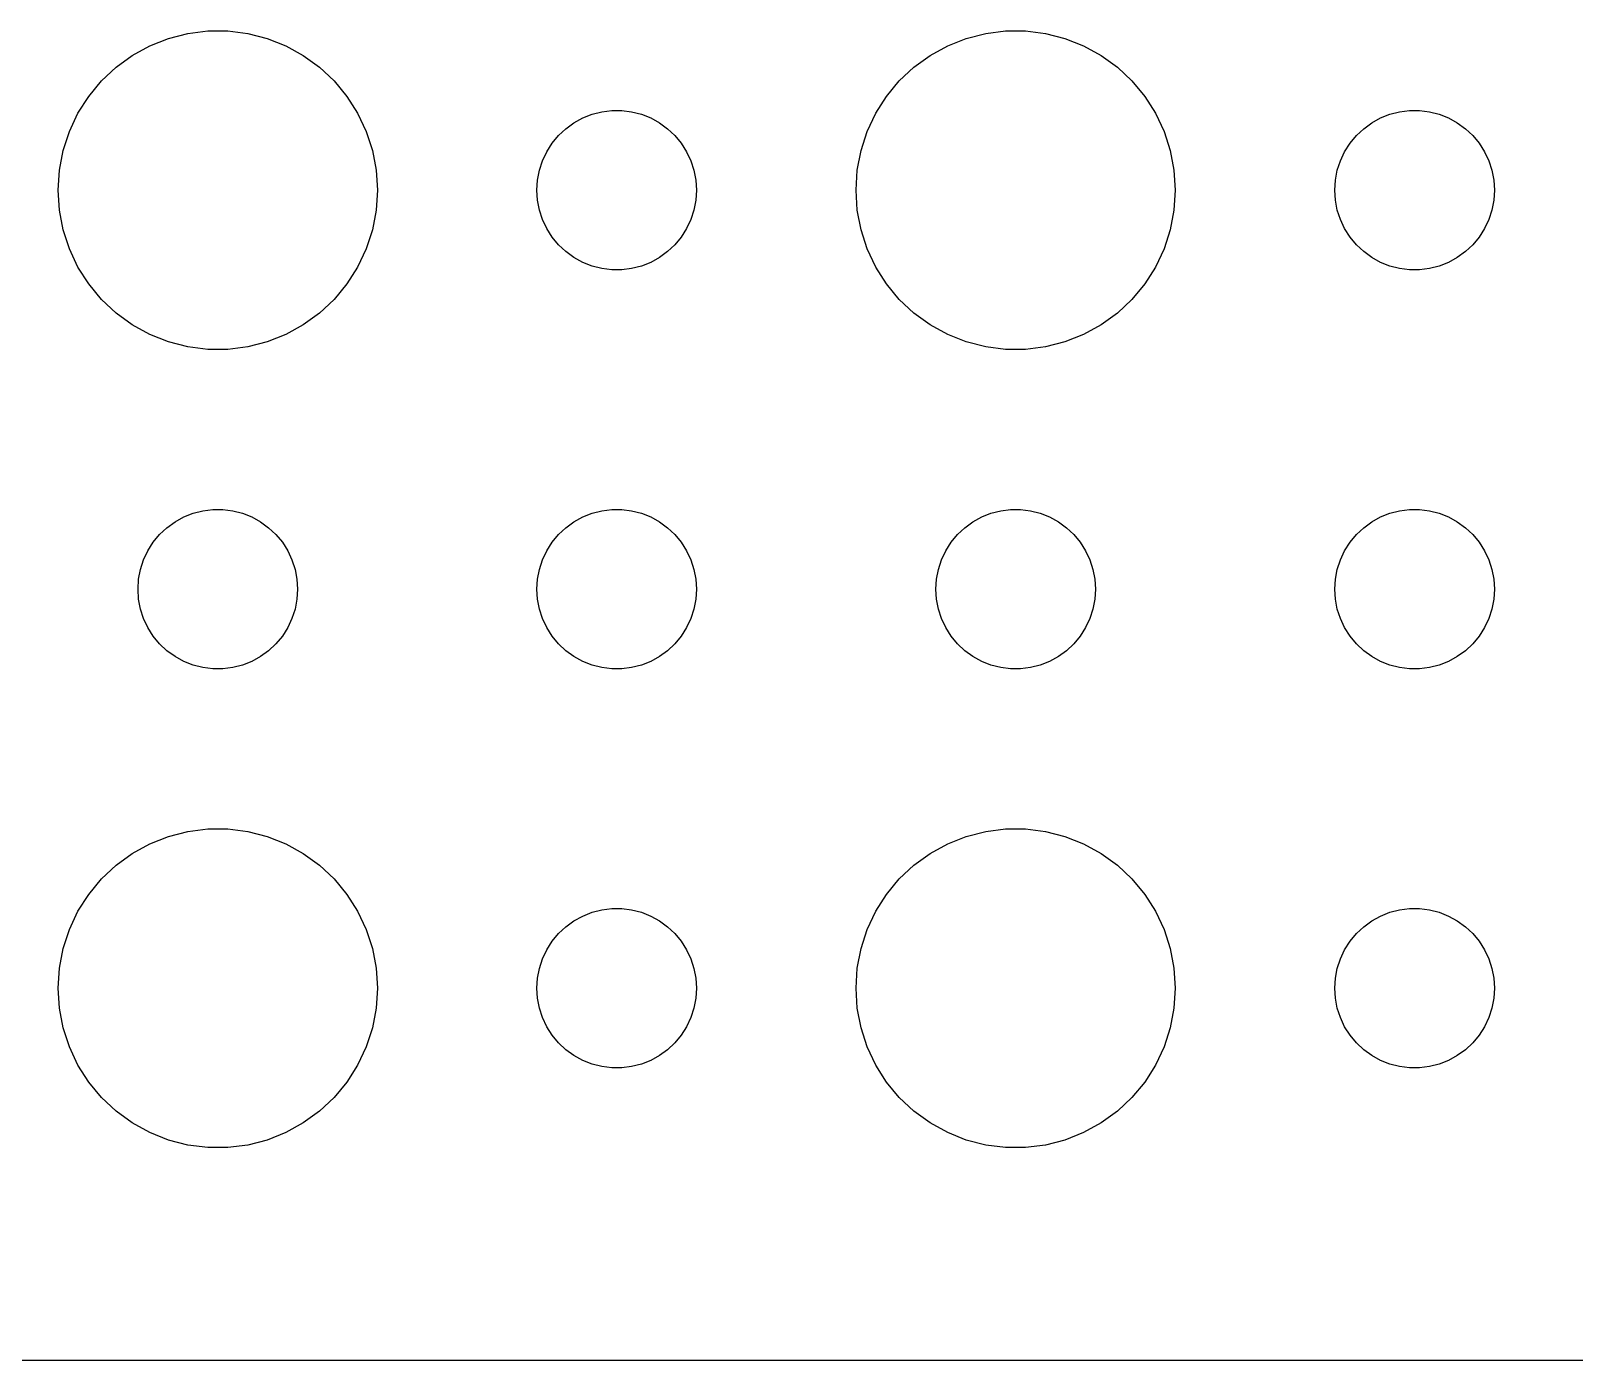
# Model space of a CAD drawing. Header units: metres. Extents: x -112 to 112, y -97 to 97.
# Drawn here: x -33.51 to -4.5, y -96.99 to -72.01 of the extents above; entities that cross this region are included whole.
import ezdxf

# ---------------------------------------------------------------- set-up
doc = ezdxf.new("R2010")
doc.units = ezdxf.units.M

msp = doc.modelspace()

# ---------------------------------------------------------------- linework, layer by layer
for p, q in [((-31.2773, -72.2855), (-30.927, -72.1468)), ((-30.927, -72.1468), (-30.5621, -72.0531)), ((-30.5621, -72.0531), (-30.1884, -72.0059)), ((-30.1884, -72.0059), (-29.8116, -72.0059)), ((-29.8116, -72.0059), (-29.4379, -72.0531)), ((-29.4379, -72.0531), (-29.0729, -72.1468)), ((-29.0729, -72.1468), (-28.7227, -72.2855)), ((-16.2773, -72.2855), (-15.927, -72.1468)), ((-15.927, -72.1468), (-15.5621, -72.0531)), ((-15.5621, -72.0531), (-15.1884, -72.0059)), ((-15.1884, -72.0059), (-14.8116, -72.0059)), ((-14.8116, -72.0059), (-14.4379, -72.0531)), ((-14.4379, -72.0531), (-14.0729, -72.1468)), ((-14.0729, -72.1468), (-13.7227, -72.2855)), ((-31.9123, -72.6885), (-31.6075, -72.467)), ((-31.6075, -72.467), (-31.2773, -72.2855)), ((-28.7227, -72.2855), (-28.3925, -72.467)), ((-28.3925, -72.467), (-28.0877, -72.6885)), ((-16.9123, -72.6885), (-16.6075, -72.467)), ((-16.6075, -72.467), (-16.2773, -72.2855)), ((-13.7227, -72.2855), (-13.3925, -72.467)), ((-13.3925, -72.467), (-13.0877, -72.6885)), ((-32.1869, -72.9464), (-31.9123, -72.6885)), ((-28.0877, -72.6885), (-27.8131, -72.9464)), ((-17.1869, -72.9464), (-16.9123, -72.6885)), ((-13.0877, -72.6885), (-12.8131, -72.9464)), ((-32.427, -73.2366), (-32.1869, -72.9464)), ((-27.8131, -72.9464), (-27.5729, -73.2366)), ((-17.427, -73.2366), (-17.1869, -72.9464)), ((-12.8131, -72.9464), (-12.5729, -73.2366)), ((-32.6289, -73.5547), (-32.427, -73.2366)), ((-27.5729, -73.2366), (-27.3711, -73.5547)), ((-17.6289, -73.5547), (-17.427, -73.2366)), ((-12.5729, -73.2366), (-12.3711, -73.5547)), ((-32.7893, -73.8956), (-32.6289, -73.5547)), ((-27.3711, -73.5547), (-27.2107, -73.8956)), ((-23.3037, -73.7335), (-23.1387, -73.6428)), ((-23.1387, -73.6428), (-22.9635, -73.5734)), ((-22.9635, -73.5734), (-22.7811, -73.5266)), ((-22.7811, -73.5266), (-22.5942, -73.503)), ((-22.5942, -73.503), (-22.4058, -73.503)), ((-22.4058, -73.503), (-22.2189, -73.5266)), ((-22.2189, -73.5266), (-22.0365, -73.5734)), ((-22.0365, -73.5734), (-21.8613, -73.6428)), ((-21.8613, -73.6428), (-21.6963, -73.7335)), ((-17.7893, -73.8956), (-17.6289, -73.5547)), ((-12.3711, -73.5547), (-12.2107, -73.8956)), ((-8.30373, -73.7335), (-8.13866, -73.6428)), ((-8.13866, -73.6428), (-7.96352, -73.5734)), ((-7.96352, -73.5734), (-7.78107, -73.5266)), ((-7.78107, -73.5266), (-7.59418, -73.503)), ((-7.59418, -73.503), (-7.40581, -73.503)), ((-7.40581, -73.503), (-7.21892, -73.5266)), ((-7.21892, -73.5266), (-7.03647, -73.5734)), ((-7.03647, -73.5734), (-6.86133, -73.6428)), ((-6.86133, -73.6428), (-6.69626, -73.7335)), ((-32.9057, -74.2539), (-32.7893, -73.8956)), ((-27.2107, -73.8956), (-27.0942, -74.2539)), ((-23.7135, -74.1183), (-23.5934, -73.9732)), ((-23.5934, -73.9732), (-23.4561, -73.8442)), ((-23.4561, -73.8442), (-23.3037, -73.7335)), ((-21.6963, -73.7335), (-21.5439, -73.8442)), ((-21.5439, -73.8442), (-21.4065, -73.9732)), ((-21.4065, -73.9732), (-21.2865, -74.1183)), ((-17.9057, -74.2539), (-17.7893, -73.8956)), ((-12.2107, -73.8956), (-12.0942, -74.2539)), ((-8.71352, -74.1183), (-8.59344, -73.9732)), ((-8.59344, -73.9732), (-8.45613, -73.8442)), ((-8.45613, -73.8442), (-8.30373, -73.7335)), ((-6.69626, -73.7335), (-6.54385, -73.8442)), ((-6.54385, -73.8442), (-6.40654, -73.9732)), ((-6.40654, -73.9732), (-6.28647, -74.1183)), ((-32.9763, -74.624), (-32.9057, -74.2539)), ((-27.0942, -74.2539), (-27.0237, -74.624)), ((-23.8145, -74.2774), (-23.7135, -74.1183)), ((-21.2865, -74.1183), (-21.1855, -74.2774)), ((-17.9763, -74.624), (-17.9057, -74.2539)), ((-12.0942, -74.2539), (-12.0237, -74.624)), ((-8.81445, -74.2774), (-8.71352, -74.1183)), ((-6.28647, -74.1183), (-6.18553, -74.2774)), ((-23.9529, -74.627), (-23.8947, -74.4478)), ((-23.8947, -74.4478), (-23.8145, -74.2774)), ((-21.1855, -74.2774), (-21.1053, -74.4478)), ((-21.1053, -74.4478), (-21.0471, -74.627)), ((-8.95287, -74.627), (-8.89465, -74.4478)), ((-8.89465, -74.4478), (-8.81445, -74.2774)), ((-6.18553, -74.2774), (-6.10533, -74.4478)), ((-6.10533, -74.4478), (-6.04712, -74.627)), ((-33, -75), (-32.9763, -74.624)), ((-27.0237, -74.624), (-27, -75)), ((-24, -75), (-23.9882, -74.812)), ((-23.9882, -74.812), (-23.9529, -74.627)), ((-21.0471, -74.627), (-21.0118, -74.812)), ((-21.0118, -74.812), (-21, -75)), ((-18, -75), (-17.9763, -74.624)), ((-12.0237, -74.624), (-12, -75)), ((-9, -75), (-8.98816, -74.812)), ((-8.98816, -74.812), (-8.95287, -74.627)), ((-6.04712, -74.627), (-6.01183, -74.812)), ((-6.01183, -74.812), (-6, -75)), ((-32.9763, -75.376), (-33, -75)), ((-27, -75), (-27.0237, -75.376)), ((-23.9882, -75.188), (-24, -75)), ((-21, -75), (-21.0118, -75.188)), ((-17.9763, -75.376), (-18, -75)), ((-12, -75), (-12.0237, -75.376)), ((-8.98816, -75.188), (-9, -75)), ((-6, -75), (-6.01183, -75.188)), ((-32.9057, -75.7461), (-32.9763, -75.376)), ((-27.0237, -75.376), (-27.0942, -75.7461)), ((-23.9529, -75.373), (-23.9882, -75.188)), ((-23.8947, -75.5522), (-23.9529, -75.373)), ((-21.0471, -75.373), (-21.1053, -75.5522)), ((-21.0118, -75.188), (-21.0471, -75.373)), ((-17.9057, -75.7461), (-17.9763, -75.376)), ((-12.0237, -75.376), (-12.0942, -75.7461)), ((-8.95287, -75.373), (-8.98816, -75.188)), ((-8.89465, -75.5522), (-8.95287, -75.373)), ((-6.04712, -75.373), (-6.10533, -75.5522)), ((-6.01183, -75.188), (-6.04712, -75.373)), ((-23.8145, -75.7226), (-23.8947, -75.5522)), ((-23.7135, -75.8817), (-23.8145, -75.7226)), ((-21.1855, -75.7226), (-21.2865, -75.8817)), ((-21.1053, -75.5522), (-21.1855, -75.7226)), ((-8.81445, -75.7226), (-8.89465, -75.5522)), ((-8.71352, -75.8817), (-8.81445, -75.7226)), ((-6.18553, -75.7226), (-6.28647, -75.8817)), ((-6.10533, -75.5522), (-6.18553, -75.7226)), ((-32.7893, -76.1044), (-32.9057, -75.7461)), ((-27.0942, -75.7461), (-27.2107, -76.1044)), ((-23.5934, -76.0268), (-23.7135, -75.8817)), ((-21.2865, -75.8817), (-21.4065, -76.0268)), ((-17.7893, -76.1044), (-17.9057, -75.7461)), ((-12.0942, -75.7461), (-12.2107, -76.1044)), ((-8.59344, -76.0268), (-8.71352, -75.8817)), ((-6.28647, -75.8817), (-6.40654, -76.0268)), ((-32.6289, -76.4453), (-32.7893, -76.1044)), ((-27.2107, -76.1044), (-27.3711, -76.4453)), ((-23.4561, -76.1558), (-23.5934, -76.0268)), ((-23.3037, -76.2665), (-23.4561, -76.1558)), ((-23.1387, -76.3572), (-23.3037, -76.2665)), ((-21.6963, -76.2665), (-21.8613, -76.3572)), ((-21.5439, -76.1558), (-21.6963, -76.2665)), ((-21.4065, -76.0268), (-21.5439, -76.1558)), ((-17.6289, -76.4453), (-17.7893, -76.1044)), ((-12.2107, -76.1044), (-12.3711, -76.4453)), ((-8.45613, -76.1558), (-8.59344, -76.0268)), ((-8.30373, -76.2665), (-8.45613, -76.1558)), ((-8.13866, -76.3572), (-8.30373, -76.2665)), ((-6.69626, -76.2665), (-6.86133, -76.3572)), ((-6.54385, -76.1558), (-6.69626, -76.2665)), ((-6.40654, -76.0268), (-6.54385, -76.1558)), ((-32.427, -76.7634), (-32.6289, -76.4453)), ((-27.3711, -76.4453), (-27.5729, -76.7634)), ((-22.9635, -76.4266), (-23.1387, -76.3572)), ((-22.7811, -76.4734), (-22.9635, -76.4266)), ((-22.5942, -76.497), (-22.7811, -76.4734)), ((-22.4058, -76.497), (-22.5942, -76.497)), ((-22.2189, -76.4734), (-22.4058, -76.497)), ((-22.0365, -76.4266), (-22.2189, -76.4734)), ((-21.8613, -76.3572), (-22.0365, -76.4266)), ((-17.427, -76.7634), (-17.6289, -76.4453)), ((-12.3711, -76.4453), (-12.5729, -76.7634)), ((-7.96352, -76.4266), (-8.13866, -76.3572)), ((-7.78107, -76.4734), (-7.96352, -76.4266)), ((-7.59418, -76.497), (-7.78107, -76.4734)), ((-7.40581, -76.497), (-7.59418, -76.497)), ((-7.21892, -76.4734), (-7.40581, -76.497)), ((-7.03647, -76.4266), (-7.21892, -76.4734)), ((-6.86133, -76.3572), (-7.03647, -76.4266)), ((-32.1869, -77.0536), (-32.427, -76.7634)), ((-27.5729, -76.7634), (-27.8131, -77.0536)), ((-17.1869, -77.0536), (-17.427, -76.7634)), ((-12.5729, -76.7634), (-12.8131, -77.0536)), ((-31.9123, -77.3115), (-32.1869, -77.0536)), ((-27.8131, -77.0536), (-28.0877, -77.3115)), ((-16.9123, -77.3115), (-17.1869, -77.0536)), ((-12.8131, -77.0536), (-13.0877, -77.3115)), ((-31.6075, -77.533), (-31.9123, -77.3115)), ((-28.0877, -77.3115), (-28.3925, -77.533)), ((-16.6075, -77.533), (-16.9123, -77.3115)), ((-13.0877, -77.3115), (-13.3925, -77.533)), ((-31.2773, -77.7145), (-31.6075, -77.533)), ((-30.927, -77.8532), (-31.2773, -77.7145)), ((-28.7227, -77.7145), (-29.0729, -77.8532)), ((-28.3925, -77.533), (-28.7227, -77.7145)), ((-16.2773, -77.7145), (-16.6075, -77.533)), ((-15.927, -77.8532), (-16.2773, -77.7145)), ((-13.7227, -77.7145), (-14.0729, -77.8532)), ((-13.3925, -77.533), (-13.7227, -77.7145)), ((-30.5621, -77.9469), (-30.927, -77.8532)), ((-30.1884, -77.9941), (-30.5621, -77.9469)), ((-29.8116, -77.9941), (-30.1884, -77.9941)), ((-29.4379, -77.9469), (-29.8116, -77.9941)), ((-29.0729, -77.8532), (-29.4379, -77.9469)), ((-15.5621, -77.9469), (-15.927, -77.8532)), ((-15.1884, -77.9941), (-15.5621, -77.9469)), ((-14.8116, -77.9941), (-15.1884, -77.9941)), ((-14.4379, -77.9469), (-14.8116, -77.9941)), ((-14.0729, -77.8532), (-14.4379, -77.9469)), ((-30.9561, -81.3442), (-30.8037, -81.2335)), ((-30.8037, -81.2335), (-30.6387, -81.1428)), ((-30.6387, -81.1428), (-30.4635, -81.0734)), ((-30.4635, -81.0734), (-30.2811, -81.0266)), ((-30.2811, -81.0266), (-30.0942, -81.003)), ((-30.0942, -81.003), (-29.9058, -81.003)), ((-29.9058, -81.003), (-29.7189, -81.0266)), ((-29.7189, -81.0266), (-29.5365, -81.0734)), ((-29.5365, -81.0734), (-29.3613, -81.1428)), ((-29.3613, -81.1428), (-29.1963, -81.2335)), ((-29.1963, -81.2335), (-29.0439, -81.3442)), ((-23.4561, -81.3442), (-23.3037, -81.2335)), ((-23.3037, -81.2335), (-23.1387, -81.1428)), ((-23.1387, -81.1428), (-22.9635, -81.0734)), ((-22.9635, -81.0734), (-22.7811, -81.0266)), ((-22.7811, -81.0266), (-22.5942, -81.003)), ((-22.5942, -81.003), (-22.4058, -81.003)), ((-22.4058, -81.003), (-22.2189, -81.0266)), ((-22.2189, -81.0266), (-22.0365, -81.0734)), ((-22.0365, -81.0734), (-21.8613, -81.1428)), ((-21.8613, -81.1428), (-21.6963, -81.2335)), ((-21.6963, -81.2335), (-21.5439, -81.3442)), ((-15.9561, -81.3442), (-15.8037, -81.2335)), ((-15.8037, -81.2335), (-15.6387, -81.1428)), ((-15.6387, -81.1428), (-15.4635, -81.0734)), ((-15.4635, -81.0734), (-15.2811, -81.0266)), ((-15.2811, -81.0266), (-15.0942, -81.003)), ((-15.0942, -81.003), (-14.9058, -81.003)), ((-14.9058, -81.003), (-14.7189, -81.0266)), ((-14.7189, -81.0266), (-14.5365, -81.0734)), ((-14.5365, -81.0734), (-14.3613, -81.1428)), ((-14.3613, -81.1428), (-14.1963, -81.2335)), ((-14.1963, -81.2335), (-14.0439, -81.3442)), ((-8.45613, -81.3442), (-8.30373, -81.2335)), ((-8.30373, -81.2335), (-8.13866, -81.1428)), ((-8.13866, -81.1428), (-7.96352, -81.0734)), ((-7.96352, -81.0734), (-7.78107, -81.0266)), ((-7.78107, -81.0266), (-7.59418, -81.003)), ((-7.59418, -81.003), (-7.40581, -81.003)), ((-7.40581, -81.003), (-7.21892, -81.0266)), ((-7.21892, -81.0266), (-7.03647, -81.0734)), ((-7.03647, -81.0734), (-6.86133, -81.1428)), ((-6.86133, -81.1428), (-6.69626, -81.2335)), ((-6.69626, -81.2335), (-6.54385, -81.3442)), ((-31.2135, -81.6183), (-31.0934, -81.4732)), ((-31.0934, -81.4732), (-30.9561, -81.3442)), ((-29.0439, -81.3442), (-28.9065, -81.4732)), ((-28.9065, -81.4732), (-28.7865, -81.6183)), ((-23.7135, -81.6183), (-23.5934, -81.4732)), ((-23.5934, -81.4732), (-23.4561, -81.3442)), ((-21.5439, -81.3442), (-21.4065, -81.4732)), ((-21.4065, -81.4732), (-21.2865, -81.6183)), ((-16.2135, -81.6183), (-16.0934, -81.4732)), ((-16.0934, -81.4732), (-15.9561, -81.3442)), ((-14.0439, -81.3442), (-13.9065, -81.4732)), ((-13.9065, -81.4732), (-13.7865, -81.6183)), ((-8.71352, -81.6183), (-8.59344, -81.4732)), ((-8.59344, -81.4732), (-8.45613, -81.3442)), ((-6.54385, -81.3442), (-6.40654, -81.4732)), ((-6.40654, -81.4732), (-6.28647, -81.6183)), ((-31.3947, -81.9478), (-31.3145, -81.7774)), ((-31.3145, -81.7774), (-31.2135, -81.6183)), ((-28.7865, -81.6183), (-28.6855, -81.7774)), ((-28.6855, -81.7774), (-28.6053, -81.9478)), ((-23.8947, -81.9478), (-23.8145, -81.7774)), ((-23.8145, -81.7774), (-23.7135, -81.6183)), ((-21.2865, -81.6183), (-21.1855, -81.7774)), ((-21.1855, -81.7774), (-21.1053, -81.9478)), ((-16.3947, -81.9478), (-16.3145, -81.7774)), ((-16.3145, -81.7774), (-16.2135, -81.6183)), ((-13.7865, -81.6183), (-13.6855, -81.7774)), ((-13.6855, -81.7774), (-13.6053, -81.9478)), ((-8.89465, -81.9478), (-8.81445, -81.7774)), ((-8.81445, -81.7774), (-8.71352, -81.6183)), ((-6.28647, -81.6183), (-6.18553, -81.7774)), ((-6.18553, -81.7774), (-6.10533, -81.9478)), ((-31.4529, -82.127), (-31.3947, -81.9478)), ((-28.6053, -81.9478), (-28.5471, -82.127)), ((-23.9529, -82.127), (-23.8947, -81.9478)), ((-21.1053, -81.9478), (-21.0471, -82.127)), ((-16.4529, -82.127), (-16.3947, -81.9478)), ((-13.6053, -81.9478), (-13.5471, -82.127)), ((-8.95287, -82.127), (-8.89465, -81.9478)), ((-6.10533, -81.9478), (-6.04712, -82.127)), ((-31.5, -82.5), (-31.4882, -82.312)), ((-31.4882, -82.312), (-31.4529, -82.127)), ((-28.5471, -82.127), (-28.5118, -82.312)), ((-28.5118, -82.312), (-28.5, -82.5)), ((-24, -82.5), (-23.9882, -82.312)), ((-23.9882, -82.312), (-23.9529, -82.127)), ((-21.0471, -82.127), (-21.0118, -82.312)), ((-21.0118, -82.312), (-21, -82.5)), ((-16.5, -82.5), (-16.4882, -82.312)), ((-16.4882, -82.312), (-16.4529, -82.127)), ((-13.5471, -82.127), (-13.5118, -82.312)), ((-13.5118, -82.312), (-13.5, -82.5)), ((-9, -82.5), (-8.98816, -82.312)), ((-8.98816, -82.312), (-8.95287, -82.127)), ((-6.04712, -82.127), (-6.01183, -82.312)), ((-6.01183, -82.312), (-6, -82.5)), ((-31.4882, -82.688), (-31.5, -82.5)), ((-31.4529, -82.873), (-31.4882, -82.688)), ((-28.5118, -82.688), (-28.5471, -82.873)), ((-28.5, -82.5), (-28.5118, -82.688)), ((-23.9882, -82.688), (-24, -82.5)), ((-23.9529, -82.873), (-23.9882, -82.688)), ((-21.0118, -82.688), (-21.0471, -82.873)), ((-21, -82.5), (-21.0118, -82.688)), ((-16.4882, -82.688), (-16.5, -82.5)), ((-16.4529, -82.873), (-16.4882, -82.688)), ((-13.5118, -82.688), (-13.5471, -82.873)), ((-13.5, -82.5), (-13.5118, -82.688)), ((-8.98816, -82.688), (-9, -82.5)), ((-8.95287, -82.873), (-8.98816, -82.688)), ((-6.01183, -82.688), (-6.04712, -82.873)), ((-6, -82.5), (-6.01183, -82.688)), ((-31.3947, -83.0522), (-31.4529, -82.873)), ((-28.5471, -82.873), (-28.6053, -83.0522)), ((-23.8947, -83.0522), (-23.9529, -82.873)), ((-21.0471, -82.873), (-21.1053, -83.0522)), ((-16.3947, -83.0522), (-16.4529, -82.873)), ((-13.5471, -82.873), (-13.6053, -83.0522)), ((-8.89465, -83.0522), (-8.95287, -82.873)), ((-6.04712, -82.873), (-6.10533, -83.0522)), ((-31.3145, -83.2226), (-31.3947, -83.0522)), ((-31.2135, -83.3817), (-31.3145, -83.2226)), ((-28.6855, -83.2226), (-28.7865, -83.3817)), ((-28.6053, -83.0522), (-28.6855, -83.2226)), ((-23.8145, -83.2226), (-23.8947, -83.0522)), ((-23.7135, -83.3817), (-23.8145, -83.2226)), ((-21.1855, -83.2226), (-21.2865, -83.3817)), ((-21.1053, -83.0522), (-21.1855, -83.2226)), ((-16.3145, -83.2226), (-16.3947, -83.0522)), ((-16.2135, -83.3817), (-16.3145, -83.2226)), ((-13.6855, -83.2226), (-13.7865, -83.3817)), ((-13.6053, -83.0522), (-13.6855, -83.2226)), ((-8.81445, -83.2226), (-8.89465, -83.0522)), ((-8.71352, -83.3817), (-8.81445, -83.2226)), ((-6.18553, -83.2226), (-6.28647, -83.3817)), ((-6.10533, -83.0522), (-6.18553, -83.2226)), ((-31.0934, -83.5268), (-31.2135, -83.3817)), ((-30.9561, -83.6558), (-31.0934, -83.5268)), ((-28.9065, -83.5268), (-29.0439, -83.6558)), ((-28.7865, -83.3817), (-28.9065, -83.5268)), ((-23.5934, -83.5268), (-23.7135, -83.3817)), ((-23.4561, -83.6558), (-23.5934, -83.5268)), ((-21.4065, -83.5268), (-21.5439, -83.6558)), ((-21.2865, -83.3817), (-21.4065, -83.5268)), ((-16.0934, -83.5268), (-16.2135, -83.3817)), ((-15.9561, -83.6558), (-16.0934, -83.5268)), ((-13.9065, -83.5268), (-14.0439, -83.6558)), ((-13.7865, -83.3817), (-13.9065, -83.5268)), ((-8.59344, -83.5268), (-8.71352, -83.3817)), ((-8.45613, -83.6558), (-8.59344, -83.5268)), ((-6.40654, -83.5268), (-6.54385, -83.6558)), ((-6.28647, -83.3817), (-6.40654, -83.5268)), ((-30.8037, -83.7665), (-30.9561, -83.6558)), ((-30.6387, -83.8572), (-30.8037, -83.7665)), ((-29.1963, -83.7665), (-29.3613, -83.8572)), ((-29.0439, -83.6558), (-29.1963, -83.7665)), ((-23.3037, -83.7665), (-23.4561, -83.6558)), ((-23.1387, -83.8572), (-23.3037, -83.7665)), ((-21.6963, -83.7665), (-21.8613, -83.8572)), ((-21.5439, -83.6558), (-21.6963, -83.7665)), ((-15.8037, -83.7665), (-15.9561, -83.6558)), ((-15.6387, -83.8572), (-15.8037, -83.7665)), ((-14.1963, -83.7665), (-14.3613, -83.8572)), ((-14.0439, -83.6558), (-14.1963, -83.7665)), ((-8.30373, -83.7665), (-8.45613, -83.6558)), ((-8.13866, -83.8572), (-8.30373, -83.7665)), ((-6.69626, -83.7665), (-6.86133, -83.8572)), ((-6.54385, -83.6558), (-6.69626, -83.7665)), ((-30.4635, -83.9266), (-30.6387, -83.8572)), ((-30.2811, -83.9734), (-30.4635, -83.9266)), ((-30.0942, -83.997), (-30.2811, -83.9734)), ((-29.9058, -83.997), (-30.0942, -83.997)), ((-29.7189, -83.9734), (-29.9058, -83.997)), ((-29.5365, -83.9266), (-29.7189, -83.9734)), ((-29.3613, -83.8572), (-29.5365, -83.9266)), ((-22.9635, -83.9266), (-23.1387, -83.8572)), ((-22.7811, -83.9734), (-22.9635, -83.9266)), ((-22.5942, -83.997), (-22.7811, -83.9734)), ((-22.4058, -83.997), (-22.5942, -83.997)), ((-22.2189, -83.9734), (-22.4058, -83.997)), ((-22.0365, -83.9266), (-22.2189, -83.9734)), ((-21.8613, -83.8572), (-22.0365, -83.9266)), ((-15.4635, -83.9266), (-15.6387, -83.8572)), ((-15.2811, -83.9734), (-15.4635, -83.9266)), ((-15.0942, -83.997), (-15.2811, -83.9734)), ((-14.9058, -83.997), (-15.0942, -83.997)), ((-14.7189, -83.9734), (-14.9058, -83.997)), ((-14.5365, -83.9266), (-14.7189, -83.9734)), ((-14.3613, -83.8572), (-14.5365, -83.9266)), ((-7.96352, -83.9266), (-8.13866, -83.8572)), ((-7.78107, -83.9734), (-7.96352, -83.9266)), ((-7.59418, -83.997), (-7.78107, -83.9734)), ((-7.40581, -83.997), (-7.59418, -83.997)), ((-7.21892, -83.9734), (-7.40581, -83.997)), ((-7.03647, -83.9266), (-7.21892, -83.9734)), ((-6.86133, -83.8572), (-7.03647, -83.9266)), ((-30.5621, -87.0531), (-30.1884, -87.0059)), ((-30.1884, -87.0059), (-29.8116, -87.0059)), ((-29.8116, -87.0059), (-29.4379, -87.0531)), ((-15.5621, -87.0531), (-15.1884, -87.0059)), ((-15.1884, -87.0059), (-14.8116, -87.0059)), ((-14.8116, -87.0059), (-14.4379, -87.0531)), ((-31.6075, -87.467), (-31.2773, -87.2855)), ((-31.2773, -87.2855), (-30.927, -87.1468)), ((-30.927, -87.1468), (-30.5621, -87.0531)), ((-29.4379, -87.0531), (-29.0729, -87.1468)), ((-29.0729, -87.1468), (-28.7227, -87.2855)), ((-28.7227, -87.2855), (-28.3925, -87.467)), ((-16.6075, -87.467), (-16.2773, -87.2855)), ((-16.2773, -87.2855), (-15.927, -87.1468)), ((-15.927, -87.1468), (-15.5621, -87.0531)), ((-14.4379, -87.0531), (-14.0729, -87.1468)), ((-14.0729, -87.1468), (-13.7227, -87.2855)), ((-13.7227, -87.2855), (-13.3925, -87.467)), ((-31.9123, -87.6885), (-31.6075, -87.467)), ((-28.3925, -87.467), (-28.0877, -87.6885)), ((-16.9123, -87.6885), (-16.6075, -87.467)), ((-13.3925, -87.467), (-13.0877, -87.6885)), ((-32.1869, -87.9464), (-31.9123, -87.6885)), ((-28.0877, -87.6885), (-27.8131, -87.9464)), ((-17.1869, -87.9464), (-16.9123, -87.6885)), ((-13.0877, -87.6885), (-12.8131, -87.9464)), ((-32.427, -88.2366), (-32.1869, -87.9464)), ((-27.8131, -87.9464), (-27.5729, -88.2366)), ((-17.427, -88.2366), (-17.1869, -87.9464)), ((-12.8131, -87.9464), (-12.5729, -88.2366)), ((-32.6289, -88.5547), (-32.427, -88.2366)), ((-27.5729, -88.2366), (-27.3711, -88.5547)), ((-17.6289, -88.5547), (-17.427, -88.2366)), ((-12.5729, -88.2366), (-12.3711, -88.5547)), ((-32.7893, -88.8956), (-32.6289, -88.5547)), ((-27.3711, -88.5547), (-27.2107, -88.8956)), ((-23.4561, -88.8442), (-23.3037, -88.7335)), ((-23.3037, -88.7335), (-23.1387, -88.6428)), ((-23.1387, -88.6428), (-22.9635, -88.5734)), ((-22.9635, -88.5734), (-22.7811, -88.5266)), ((-22.7811, -88.5266), (-22.5942, -88.503)), ((-22.5942, -88.503), (-22.4058, -88.503)), ((-22.4058, -88.503), (-22.2189, -88.5266)), ((-22.2189, -88.5266), (-22.0365, -88.5734)), ((-22.0365, -88.5734), (-21.8613, -88.6428)), ((-21.8613, -88.6428), (-21.6963, -88.7335)), ((-21.6963, -88.7335), (-21.5439, -88.8442)), ((-17.7893, -88.8956), (-17.6289, -88.5547)), ((-12.3711, -88.5547), (-12.2107, -88.8956)), ((-8.45613, -88.8442), (-8.30373, -88.7335)), ((-8.30373, -88.7335), (-8.13866, -88.6428)), ((-8.13866, -88.6428), (-7.96352, -88.5734)), ((-7.96352, -88.5734), (-7.78107, -88.5266)), ((-7.78107, -88.5266), (-7.59418, -88.503)), ((-7.59418, -88.503), (-7.40581, -88.503)), ((-7.40581, -88.503), (-7.21892, -88.5266)), ((-7.21892, -88.5266), (-7.03647, -88.5734)), ((-7.03647, -88.5734), (-6.86133, -88.6428)), ((-6.86133, -88.6428), (-6.69626, -88.7335)), ((-6.69626, -88.7335), (-6.54385, -88.8442)), ((-32.9057, -89.2539), (-32.7893, -88.8956)), ((-27.2107, -88.8956), (-27.0942, -89.2539)), ((-23.7135, -89.1183), (-23.5934, -88.9732)), ((-23.5934, -88.9732), (-23.4561, -88.8442)), ((-21.5439, -88.8442), (-21.4065, -88.9732)), ((-21.4065, -88.9732), (-21.2865, -89.1183)), ((-17.9057, -89.2539), (-17.7893, -88.8956)), ((-12.2107, -88.8956), (-12.0942, -89.2539)), ((-8.71352, -89.1183), (-8.59344, -88.9732)), ((-8.59344, -88.9732), (-8.45613, -88.8442)), ((-6.54385, -88.8442), (-6.40654, -88.9732)), ((-6.40654, -88.9732), (-6.28647, -89.1183)), ((-32.9763, -89.624), (-32.9057, -89.2539)), ((-27.0942, -89.2539), (-27.0237, -89.624)), ((-23.8947, -89.4478), (-23.8145, -89.2774)), ((-23.8145, -89.2774), (-23.7135, -89.1183)), ((-21.2865, -89.1183), (-21.1855, -89.2774)), ((-21.1855, -89.2774), (-21.1053, -89.4478)), ((-17.9763, -89.624), (-17.9057, -89.2539)), ((-12.0942, -89.2539), (-12.0237, -89.624)), ((-8.89465, -89.4478), (-8.81445, -89.2774)), ((-8.81445, -89.2774), (-8.71352, -89.1183)), ((-6.28647, -89.1183), (-6.18553, -89.2774)), ((-6.18553, -89.2774), (-6.10533, -89.4478)), ((-33, -90), (-32.9763, -89.624)), ((-27.0237, -89.624), (-27, -90)), ((-23.9882, -89.812), (-23.9529, -89.627)), ((-23.9529, -89.627), (-23.8947, -89.4478)), ((-21.1053, -89.4478), (-21.0471, -89.627)), ((-21.0471, -89.627), (-21.0118, -89.812)), ((-18, -90), (-17.9763, -89.624)), ((-12.0237, -89.624), (-12, -90)), ((-8.98816, -89.812), (-8.95287, -89.627)), ((-8.95287, -89.627), (-8.89465, -89.4478)), ((-6.10533, -89.4478), (-6.04712, -89.627)), ((-6.04712, -89.627), (-6.01183, -89.812)), ((-24, -90), (-23.9882, -89.812)), ((-21.0118, -89.812), (-21, -90)), ((-9, -90), (-8.98816, -89.812)), ((-6.01183, -89.812), (-6, -90)), ((-32.9763, -90.376), (-33, -90)), ((-27, -90), (-27.0237, -90.376)), ((-23.9882, -90.188), (-24, -90)), ((-23.9529, -90.373), (-23.9882, -90.188)), ((-21.0118, -90.188), (-21.0471, -90.373)), ((-21, -90), (-21.0118, -90.188)), ((-17.9763, -90.376), (-18, -90)), ((-12, -90), (-12.0237, -90.376)), ((-8.98816, -90.188), (-9, -90)), ((-8.95287, -90.373), (-8.98816, -90.188)), ((-6.01183, -90.188), (-6.04712, -90.373)), ((-6, -90), (-6.01183, -90.188)), ((-32.9057, -90.7461), (-32.9763, -90.376)), ((-27.0237, -90.376), (-27.0942, -90.7461)), ((-23.8947, -90.5522), (-23.9529, -90.373)), ((-21.0471, -90.373), (-21.1053, -90.5522)), ((-17.9057, -90.7461), (-17.9763, -90.376)), ((-12.0237, -90.376), (-12.0942, -90.7461)), ((-8.89465, -90.5522), (-8.95287, -90.373)), ((-6.04712, -90.373), (-6.10533, -90.5522)), ((-32.7893, -91.1044), (-32.9057, -90.7461)), ((-27.0942, -90.7461), (-27.2107, -91.1044)), ((-23.8145, -90.7226), (-23.8947, -90.5522)), ((-23.7135, -90.8817), (-23.8145, -90.7226)), ((-21.1855, -90.7226), (-21.2865, -90.8817)), ((-21.1053, -90.5522), (-21.1855, -90.7226)), ((-17.7893, -91.1044), (-17.9057, -90.7461)), ((-12.0942, -90.7461), (-12.2107, -91.1044)), ((-8.81445, -90.7226), (-8.89465, -90.5522)), ((-8.71352, -90.8817), (-8.81445, -90.7226)), ((-6.18553, -90.7226), (-6.28647, -90.8817)), ((-6.10533, -90.5522), (-6.18553, -90.7226)), ((-32.6289, -91.4453), (-32.7893, -91.1044)), ((-27.2107, -91.1044), (-27.3711, -91.4453)), ((-23.5934, -91.0268), (-23.7135, -90.8817)), ((-23.4561, -91.1558), (-23.5934, -91.0268)), ((-21.4065, -91.0268), (-21.5439, -91.1558)), ((-21.2865, -90.8817), (-21.4065, -91.0268)), ((-17.6289, -91.4453), (-17.7893, -91.1044)), ((-12.2107, -91.1044), (-12.3711, -91.4453)), ((-8.59344, -91.0268), (-8.71352, -90.8817)), ((-8.45613, -91.1558), (-8.59344, -91.0268)), ((-6.40654, -91.0268), (-6.54385, -91.1558)), ((-6.28647, -90.8817), (-6.40654, -91.0268)), ((-23.3037, -91.2665), (-23.4561, -91.1558)), ((-23.1387, -91.3572), (-23.3037, -91.2665)), ((-22.9635, -91.4266), (-23.1387, -91.3572)), ((-21.8613, -91.3572), (-22.0365, -91.4266)), ((-21.6963, -91.2665), (-21.8613, -91.3572)), ((-21.5439, -91.1558), (-21.6963, -91.2665)), ((-8.30373, -91.2665), (-8.45613, -91.1558)), ((-8.13866, -91.3572), (-8.30373, -91.2665)), ((-7.96352, -91.4266), (-8.13866, -91.3572)), ((-6.86133, -91.3572), (-7.03647, -91.4266)), ((-6.69626, -91.2665), (-6.86133, -91.3572)), ((-6.54385, -91.1558), (-6.69626, -91.2665)), ((-32.427, -91.7634), (-32.6289, -91.4453)), ((-27.3711, -91.4453), (-27.5729, -91.7634)), ((-22.7811, -91.4734), (-22.9635, -91.4266)), ((-22.5942, -91.497), (-22.7811, -91.4734)), ((-22.4058, -91.497), (-22.5942, -91.497)), ((-22.2189, -91.4734), (-22.4058, -91.497)), ((-22.0365, -91.4266), (-22.2189, -91.4734)), ((-17.427, -91.7634), (-17.6289, -91.4453)), ((-12.3711, -91.4453), (-12.5729, -91.7634)), ((-7.78107, -91.4734), (-7.96352, -91.4266)), ((-7.59418, -91.497), (-7.78107, -91.4734)), ((-7.40581, -91.497), (-7.59418, -91.497)), ((-7.21892, -91.4734), (-7.40581, -91.497)), ((-7.03647, -91.4266), (-7.21892, -91.4734)), ((-32.1869, -92.0536), (-32.427, -91.7634)), ((-27.5729, -91.7634), (-27.8131, -92.0536)), ((-17.1869, -92.0536), (-17.427, -91.7634)), ((-12.5729, -91.7634), (-12.8131, -92.0536)), ((-31.9123, -92.3115), (-32.1869, -92.0536)), ((-27.8131, -92.0536), (-28.0877, -92.3115)), ((-16.9123, -92.3115), (-17.1869, -92.0536)), ((-12.8131, -92.0536), (-13.0877, -92.3115)), ((-31.6075, -92.533), (-31.9123, -92.3115)), ((-31.2773, -92.7145), (-31.6075, -92.533)), ((-28.3925, -92.533), (-28.7227, -92.7145)), ((-28.0877, -92.3115), (-28.3925, -92.533)), ((-16.6075, -92.533), (-16.9123, -92.3115)), ((-16.2773, -92.7145), (-16.6075, -92.533)), ((-13.3925, -92.533), (-13.7227, -92.7145)), ((-13.0877, -92.3115), (-13.3925, -92.533)), ((-30.927, -92.8532), (-31.2773, -92.7145)), ((-28.7227, -92.7145), (-29.0729, -92.8532)), ((-15.927, -92.8532), (-16.2773, -92.7145)), ((-13.7227, -92.7145), (-14.0729, -92.8532)), ((-30.5621, -92.9469), (-30.927, -92.8532)), ((-30.1884, -92.9941), (-30.5621, -92.9469)), ((-29.8116, -92.9941), (-30.1884, -92.9941)), ((-29.4379, -92.9469), (-29.8116, -92.9941)), ((-29.0729, -92.8532), (-29.4379, -92.9469)), ((-15.5621, -92.9469), (-15.927, -92.8532)), ((-15.1884, -92.9941), (-15.5621, -92.9469)), ((-14.8116, -92.9941), (-15.1884, -92.9941)), ((-14.4379, -92.9469), (-14.8116, -92.9941)), ((-14.0729, -92.8532), (-14.4379, -92.9469)), ((-107.314, -96.9901), (107.314, -96.9901))]:
    msp.add_line(p, q)

doc.saveas('drawing.dxf')
